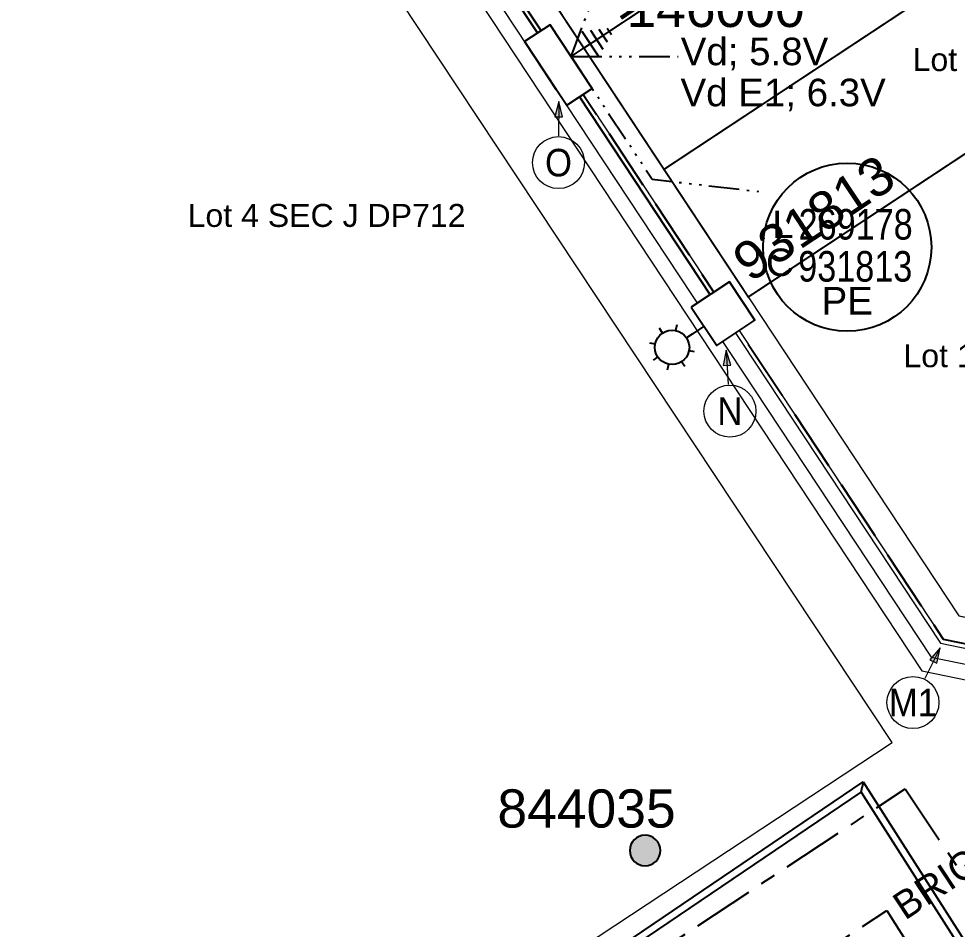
# Model space of a CAD drawing. Header units: metres. Extents: x 302829 to 303440, y 6270651 to 6271380.
# Drawn here: x 303027.2 to 303088.5, y 6270936.6 to 6270996.1 of the extents above; entities that cross this region are included whole.
import ezdxf
from ezdxf.enums import TextEntityAlignment as Align

# ---------------------------------------------------------------- set-up
doc = ezdxf.new("R2010")
doc.units = ezdxf.units.M
for name, pattern in [('Cable Exist UG', [7, 4, -1, 1, -1]), ('IE Trench LV', [5.5, 4, -1.5]), ('PHANTOM2', [4.45, 2, -0.5, 0.15, -0.5, 0.15, -0.5, 0.15, -0.5])]:
    doc.linetypes.add(name, pattern=pattern)
doc.layers.get('0').update_dxf_attribs({"color": 6})
doc.layers.add('_User Miscellaneous12', color=252, linetype='Continuous', lineweight=13, plot=False, transparency=0.5)
for name, color, linetype, lineweight in [('_User Miscellaneous4', 191, 'Continuous', 13), ('_User Miscellaneous5', 151, 'Continuous', 13), ('_User_LV_Exist', 5, 'Continuous', 25), ('Cadastre Developer_SP_NEW', 54, 'Continuous', 15), ('Cadastre Land Parcels_SP_EXT', 96, 'Continuous', 15), ('Mains_HV_EXT', 13, 'Continuous', 25)]:
    doc.layers.add(name, color=color, linetype=linetype, lineweight=lineweight)
for name, color, linetype in [('Equip_SP_SL_NEW', 2, 'Continuous'), ('Mains_LV_New_T84', 2, 'Cable x'), ('Mains_SL_NEW_R6', 2, 'Continuous'), ('Notes_LV_MISC', 161, 'Continuous'), ('Notes_SL_MISC', 4, 'Continuous'), ('Notes_SP_MISC', 7, 'Continuous'), ('Services_SP_NEW_UG', 2, 'IE Trench LV'), ('SupportsOH_SP_TR_HV_LV_SL_EXT', 7, 'Continuous'), ('SupportsUG_SP_LV_NEW', 2, 'Continuous'), ('SupportsUG_SP_LV_SL_NEW', 2, 'Continuous'), ('Trench_SP_NEW', 2, 'Continuous'), ('UG_Details_SP_MISC', 7, 'Continuous')]:
    doc.layers.add(name, color=color, linetype=linetype)
doc.styles.add('ieISOCP', font='arial.ttf', dxfattribs={"height": 1.5})
doc.styles.add('POLE_LABEL', font='arial.ttf', dxfattribs={"height": 2})
doc.styles.add('SL_LABEL', font='arial.ttf', dxfattribs={"height": 2})
doc.styles.get("Standard").update_dxf_attribs({"font": 'arial.ttf'})
doc.linetypes.add('Cable New UG', pattern='A,6,-0.05,["X",Standard,S=1.8,R=0,X=0,Y=-0.94],-1.8', length=7.85)
doc.linetypes.add('Cable o', pattern='A,4,-0.01,["O",Standard,S=1.5,R=0,X=0,Y=-0.75],-1.6', length=5.61)
doc.linetypes.add('Cable x', pattern='A,5,-0.05,["X",Standard,S=1.5,R=0,X=0,Y=-0.75],-1.45', length=6.5)
doc.linetypes.add('IE Trench HV', pattern='A,4,-0.4,["/",Standard,S=2,R=0,X=0.25,Y=-1],-1.6', length=6)

# ---------------------------------------------------------------- blocks, each defined once
blk = doc.blocks.new('POLE_EXT')
blk.add_hatch(color=256).paths.add_polyline_path([(-1, 0, 1), (1, 0, 1)])
blk.add_lwpolyline([(-1, 0, 1), (1, 0, 1)], format="xyb", close=True)
at = {"flags": 8}
blk.add_attdef('pNumber', text='', height=2, dxfattribs=at).set_placement((2.5, 2.5), align=Align.MIDDLE_CENTER)
at = {"style": 'POLE_LABEL', "flags": 9}
for tag, p in [('STRUCTURE_PLANT_NUMBER', (1.355, 0.028)), ('STREET_CODE', (1.355, -0.2))]:
    blk.add_attdef(tag, text='', height=0.2, dxfattribs=at).set_placement(p, align=Align.MIDDLE_LEFT)
at = {"flags": 9}
for tag, p in [('OWNED_BY', (1.355, -0.4)), ('PARENT', (1.355, -0.6)), ('SPECIAL_USE', (1.355, -0.8)), ('STATE', (1.355, -1)), ('USAGE', (1.355, -1.2)), ('cLV', (1.355, -1.4)), ('hDepth', (1.355, -1.6)), ('hDia', (1.355, -1.8)), ('cHV', (1.355, -2)), ('LBRACKET', (1.355, -2.2)), ('LExisting', (1.355, -2.4)), ('LANTNUMBER', (1.355, -2.6)), ('LOther', (1.355, -2.8)), ('LRemove', (1.355, -3)), ('cLinedev', (1.355, -3.4)), ('LEGEND', (1.355, -3.2)), ('LOCATION', (1.355, -3.6)), ('pExisting', (1.355, -3.8)), ('pFooting', (1.355, -4.4)), ('PFNUMBER', (1.355, -4)), ('NEWPFNUMBER', (1.355, -4.2)), ('pNew', (1.355, -4.6)), ('pRelocate', (1.355, -5)), ('pRemove', (1.355, -5.2)), ('pReplace', (1.355, -5.4)), ('pStay', (1.355, -5.6)), ('cspan', (1.355, -6)), ('STREETNAME', (1.355, -6.2)), ('pType', (1.355, -5.8)), ('SUBURB', (1.355, -6.4)), ('NOTES', (1.355, -6.6)), ('MAINTAINED_BY', (1.355, -6.814)), ('OPERATED_BY', (1.355, -7.014))]:
    blk.add_attdef(tag, text='', height=0.2, dxfattribs=at).set_placement(p, align=Align.MIDDLE_LEFT)
at = {"flags": 1}
blk.add_attdef('Z', (1.355, -7.328), '', height=0.2, dxfattribs=at)
blk = doc.blocks.new('*U290')
at = {"layer": '_User_LV_Exist'}
for p, q in [((1, -2.5), (-1, -2.5)), ((0.75, -3), (-0.75, -3)), ((0.5, -3.5), (-0.5, -3.5)), ((0.25, -4), (-0.25, -4))]:
    blk.add_line(p, q, dxfattribs=at)
at = {"width": 0.9}
blk.add_attdef('ASSET_NUM', text='', height=2, dxfattribs=at).set_placement((4, 2), align=Align.MIDDLE_LEFT)
for tag, p, flags in [('SUBURB', (-2, 0), 1), ('STREETNAME', (-1.8, 0), 9), ('PARENT', (-1.6, 0), 9), ('NOTES', (-1.4, 0), 9), ('LOCATION', (-1.2, 0), 9), ('LEGEND', (-1, 0), 9), ('USAGE', (-0.8, 0), 9), ('SUPPORT_TYPE', (-0.6, 0), 9), ('STATE', (-0.4, 0), 9), ('OWNED_BY', (-0.2, 0), 9)]:
    blk.add_attdef(tag, p, '', height=0.2, rotation=270, dxfattribs=dict(flags=flags))
blk.add_wipeout([(2.5, -1), (-2.5, -1), (-2.5, 1), (2.5, 1)])
blk.add_lwpolyline([(2.5, 1), (-1.25, 1), (1.25, 1), (-2.5, 1), (-2.5, -1), (2.5, -1)], close=True)
at = {"layer": '_User_LV_Exist'}
blk.add_line((0, -1), (0, -2.5), dxfattribs=at)
blk = doc.blocks.new('COLUMN_NEW')
at = {"width": 0.9, "flags": 8}
blk.add_attdef('ASSET_NUM', text='', height=2, dxfattribs=at).set_placement((4, 2), align=Align.MIDDLE_LEFT)
at = {"flags": 1}
blk.add_attdef('Z', (-2.351, -1.813), '', height=0.2, rotation=270, dxfattribs=at)
at = {"flags": 9}
for tag, p in [('NOTES', (-2, -1.813)), ('SUBURB', (-1.8, -1.813)), ('STREETNAME', (-1.6, -1.813)), ('LOCATION', (-1.4, -1.813)), ('LEGEND', (-1.2, -1.813)), ('USAGE', (-1, -1.813)), ('STATE', (-0.8, -1.813)), ('OWNED_BY', (-0.6, -1.813)), ('COLUMN_TYPE', (-0.4, -1.813)), ('STREET_CODE', (-0.2, -1.813)), ('STRUCTURE_PLANT_NUMBER', (0.031, -1.813))]:
    blk.add_attdef(tag, text='', height=0.2, rotation=270, dxfattribs=at).set_placement(p, align=Align.MIDDLE_LEFT)
at = {"ltscale": 10}
blk.add_wipeout([(-1.5, -1.5), (-1.5, 1.5), (1.5, 1.5), (1.5, -1.5)], dxfattribs=at)
blk.add_lwpolyline([(-1.5, 1.5), (-1.5, -1.5), (1.5, -1.5), (1.5, 1.5)], close=True)
blk = doc.blocks.new('*U264')
for tag, height, rotation, flags, p in [('LANTNUMBER', 0.2, 270, 9, (-1.4, 2.6)), ('LOUTREACH', 0.2, 270, 9, (-1.4, 2.2)), ('LOUTREACHVOCAB', 0.2, 270, 9, (-1.4, 2)), ('LRATECODE', 0.2, 270, 9, (-1.4, 1.8)), ('LREMOVE', 0.2, 270, 9, (-1.4, 1.6)), ('LREPLACE', 0.2, 270, 9, (-1.4, 1.4)), ('LTYPEVOCAB', 0.2, 270, 9, (-1.4, 1)), ('LEGEND', 0.2, 270, 9, (-1.4, 0.8)), ('LTYPE', 0.2, 270, 9, (-1.4, 1.2)), ('SUBURB', 0.2, 270, 9, (-1.4, 0.6)), ('STREETNAME', 0.2, 270, 9, (-1.4, 0.4)), ('LOCATION', 0.2, 270, 9, (-1.4, 0.2)), ('LNEW', 0.2, 270, 9, (-6.4, 0)), ('LMASTVOCAB', 0.2, 270, 9, (-6.2, 0)), ('LMAST', 0.2, 270, 9, (-6, 0)), ('LLAMPVOCAB', 0.2, 270, 9, (-5.8, 0)), ('LLAMP', 0.2, 270, 9, (-5.6, 0)), ('LEXIST', 0.2, 270, 9, (-5.4, 0)), ('NOTES', 0.2, 270, 9, (-1.4, 0)), ('NO_PHASES', 0.2, 270, 9, (-1.2, 0)), ('LANTERN_TYPE', 0.2, 270, 9, (-1, 0)), ('LANTERN_PURPOSE', 0.2, 270, 9, (-0.8, 0)), ('CONTROL_TYPE', 0.2, 270, 9, (-0.6, 0)), ('CONSTRUCTED_VOLTAGE', 0.2, 270, 9, (-0.4, 0)), ('LNUMBER', 1, 213.53907, 8, (-6.387, -3.034))]:
    blk.add_attdef(tag, text='', height=height, rotation=rotation, dxfattribs=dict(flags=flags)).set_placement(p, align=Align.MIDDLE_LEFT)
for tag, p, height, flags in [('OPERATED_BY', (-1.4, -0.407), 0.2, 9), ('Z', (0, 0), 0.001, 1)]:
    blk.add_attdef(tag, p, '', height=height, rotation=270, dxfattribs=dict(flags=flags))
at = {"style": 'SL_LABEL'}
for tag, height, rotation, flags, p in [('STREET_CODE', 0.001, 270, 9, (0.001, 0)), ('ASSET_NUM', 1, 213.53907, 8, (-5.282, -4.701))]:
    blk.add_attdef(tag, text='', height=height, rotation=rotation, dxfattribs=dict(at, flags=flags)).set_placement(p, align=Align.MIDDLE_LEFT)
blk.add_wipeout([(-4.741, -3.142), (-4.804, -1.912), (-4.266, -0.803), (-3.036, -0.74), (-1.928, -1.277), (-1.864, -2.508), (-2.402, -3.617), (-3.632, -3.68)])
for p, q in [((0, 0), (-2.396, -1.588)), ((-3.956, -1.272), (-4.163, -0.96)), ((-3.036, -0.74), (-3.11, -1.107)), ((-4.804, -1.912), (-4.437, -1.986)), ((-1.864, -2.508), (-2.231, -2.434)), ((-4.272, -2.832), (-4.584, -3.039)), ((-3.632, -3.68), (-3.558, -3.313)), ((-2.505, -3.46), (-2.712, -3.148))]:
    blk.add_line(p, q)
blk.add_circle((-3.334, -2.21), 1.125)
at = {"flags": 9}
for tag, p in [('LCHARGE3PERCENT', (-5.2, 0)), ('LCHARGE3', (-5, 0)), ('LCHARGE2PERCENT', (-4.8, 0)), ('LCHARGE2', (-4.6, 0)), ('LCHARGE1PERCENT', (-4.4, 0)), ('LCHARGE1', (-4.2, 0)), ('LCATEGORY', (-4, 0)), ('LBRACKETVOCAB', (-3.8, 0)), ('LBRACKET', (-3.6, 0)), ('LKINGHEIGHT', (-3.4, 0)), ('CREPLACE', (-3.2, 0)), ('CREMOVE', (-3, 0)), ('CNUMBER', (-2.8, 0)), ('CNEW', (-2.6, 0)), ('CEXIST', (-2.4, 0)), ('USAGE', (-2.2, 0)), ('STATE', (-2, 0)), ('OWNED_BY', (-1.8, 0)), ('ORIENTATION', (-1.6, 0)), ('OPERATING_VOLTAGE', (-1.4, 0)), ('MAINTAINED_BY', (-1.4, -0.663))]:
    blk.add_attdef(tag, text='', height=0.2, rotation=270, dxfattribs=at).set_placement(p, align=Align.MIDDLE_LEFT)
blk = doc.blocks.new('*U305')
at = {"ltscale": 0.1}
blk.add_circle((0, 0), 5.5, dxfattribs=at)
at = {"char_height": 1.8}
for s, insert, attachment_point in [('L', (-3.5, 1.5), 6), ('C', (-3.5, -1), 6), ('PE', (0, -2.6), 2)]:
    blk.add_mtext(s, dxfattribs=dict(at, insert=insert, attachment_point=attachment_point))
at = {"width": 0.9}
for tag, p in [('SNUMBER', (-3.25, 1.5)), ('CNUMBER', (-3.25, -1))]:
    blk.add_attdef(tag, text='', height=1.8, dxfattribs=at).set_placement(p, align=Align.MIDDLE_LEFT)
at = {"flags": 1}
blk.add_attdef('Z', (0, 0), '', height=0.2, dxfattribs=at)
blk = doc.blocks.new('*U312')
h = blk.add_hatch(color=256)
h.dxf.hatch_style = 1
h.paths.add_polyline_path([(-0.441, 2.978), (0.058, 3.01), (-0.256, 3.992)])
blk.add_line((-0.256, 3.992), (-0.112, 1.746))
at = {"flags": 128}
blk.add_lwpolyline([(-0.441, 2.978), (0.058, 3.01), (-0.256, 3.992), (-0.441, 2.978)], dxfattribs=at)
blk.add_circle((0, 0), 1.7)
at = {"width": 0.9}
blk.add_attdef('CODE', text='', height=1.8, dxfattribs=at).set_placement((0, 0), align=Align.MIDDLE_CENTER)
at = {"flags": 1}
blk.add_attdef('Z', (0, 0), '', height=0.2, dxfattribs=at)
blk = doc.blocks.new('*U311')
h = blk.add_hatch(color=256)
h.dxf.hatch_style = 1
h.paths.add_polyline_path([(-0.239, 3.001), (0.261, 2.999), (0.015, 4)])
blk.add_line((0.015, 4), (0.007, 1.75))
at = {"flags": 128}
blk.add_lwpolyline([(-0.239, 3.001), (0.261, 2.999), (0.015, 4), (-0.239, 3.001)], dxfattribs=at)
blk.add_circle((0, 0), 1.7)
at = {"width": 0.9}
blk.add_attdef('CODE', text='', height=1.8, dxfattribs=at).set_placement((0, 0), align=Align.MIDDLE_CENTER)
at = {"flags": 1}
blk.add_attdef('Z', (0, 0), '', height=0.2, dxfattribs=at)
blk = doc.blocks.new('*U360')
h = blk.add_hatch(color=256)
h.dxf.hatch_style = 1
h.paths.add_polyline_path([(1.107, 2.799), (1.555, 2.578), (1.775, 3.585)])
blk.add_line((1.775, 3.585), (0.777, 1.568))
at = {"flags": 128}
blk.add_lwpolyline([(1.107, 2.799), (1.555, 2.578), (1.775, 3.585), (1.107, 2.799)], dxfattribs=at)
blk.add_circle((0, 0), 1.7)
at = {"width": 0.9}
blk.add_attdef('CODE', text='', height=1.8, dxfattribs=at).set_placement((0, 0), align=Align.MIDDLE_CENTER)
at = {"flags": 1}
blk.add_attdef('Z', (0, 0), '', height=0.2, dxfattribs=at)

msp = doc.modelspace()

# ---------------------------------------------------------------- linework, layer by layer
at = {"layer": '_User Miscellaneous4'}
for p, q in [((303016.822, 6270901.912), (303082.379, 6270946.231)), ((303082.379, 6270946.231), (303082.309, 6270945.894)), ((303082.379, 6270946.231), (303095.113, 6270926.28)), ((303016.682, 6270901.238), (303082.24, 6270945.557)), ((303082.24, 6270945.557), (303082.309, 6270945.894)), ((303082.24, 6270945.557), (303094.708, 6270926.022))]:
    msp.add_line(p, q, dxfattribs=at)
at = {"layer": '_User_LV_Exist', "color": 2, "linetype": 'Cable New UG', "ltscale": 0.8, "flags": 128}
msp.add_lwpolyline([(303046.188, 6271017.729), (303062.447, 6270993.114)], dxfattribs=at)
at = {"layer": '_User_LV_Exist', "color": 2, "linetype": 'Cable o', "ltscale": 0.8, "flags": 128}
msp.add_lwpolyline([(303062.447, 6270993.114), (303063.824, 6270991.028), (303072.365, 6270978.093), (303073.193, 6270976.843)], dxfattribs=at)
at = {"layer": 'Cadastre Developer_SP_NEW', "lineweight": 35}
for points, const_width in [([(303094.327, 6271014.169), (303064.116, 6270994.217), (303058.881, 6271002.144), (303089.092, 6271022.097), (303094.327, 6271014.169)], 0.125), ([(303099.563, 6271006.242), (303069.352, 6270986.29), (303064.116, 6270994.217), (303094.327, 6271014.169), (303099.563, 6271006.242)], 0.125), ([(303069.352, 6270986.29), (303099.563, 6271006.242), (303105.074, 6270997.898), (303099.57, 6270994.263), (303089.14, 6270987.375), (303074.863, 6270977.945), (303069.352, 6270986.29)], 0.125), ([(303089.14, 6270987.375), (303105.673, 6270962.341), (303095.568, 6270955.668), (303088.64, 6270957.084), (303074.863, 6270977.945), (303089.14, 6270987.375)], 0.075)]:
    msp.add_lwpolyline(points, close=True, dxfattribs=dict(at, const_width=const_width)).dxf.unprotected_set("ltscale", 0)
at = {"layer": 'Mains_HV_EXT', "linetype": 'Cable Exist UG'}
for points in [[(302981.822, 6270924.562), (302995.146, 6270933.187), (302997.173, 6270934.515), (303018.973, 6270902.141), (303085.129, 6270945.781), (303103.953, 6270917.484)], [(302995.033, 6270904.525), (303006.243, 6270911.685), (303017.883, 6270894.66), (303083.922, 6270937.822), (303097.462, 6270916.593), (303083.631, 6270907.537)]]:
    msp.add_lwpolyline(points, dxfattribs=at)
at = {"layer": 'Services_SP_NEW_UG', "color": 2, "linetype": 'PHANTOM2', "flags": 128}
msp.add_lwpolyline([(303063.281, 6270993.665), (303065.752, 6271000.214)], dxfattribs=at)
at = {"layer": 'Trench_SP_NEW', "linetype": 'IE Trench HV', "flags": 128}
msp.add_lwpolyline([(303087.604, 6270955.568), (303095.916, 6270953.861), (303114.954, 6270966.434)], dxfattribs=at)
at = {"layer": 'UG_Details_SP_MISC'}
for p, q in [((303016.822, 6270901.912), (303082.379, 6270946.231)), ((303082.379, 6270946.231), (303082.309, 6270945.894)), ((303082.379, 6270946.231), (303095.113, 6270926.28)), ((303016.682, 6270901.238), (303082.24, 6270945.557)), ((303082.24, 6270945.557), (303082.309, 6270945.894)), ((303082.24, 6270945.557), (303094.708, 6270926.022))]:
    msp.add_line(p, q, dxfattribs=at)

# ---------------------------------------------------------------- block references
at = {"layer": '_User Miscellaneous5'}
msp.add_blockref('*U360', (303085.63, 6270951.426), dxfattribs=at).add_auto_attribs({'CODE': 'M1'})
at = {"layer": 'SupportsOH_SP_TR_HV_LV_SL_EXT'}
ref = msp.add_blockref('POLE_EXT', (303068.115, 6270941.748), dxfattribs=at)
ref.add_attrib('ASSET_NUM', '844035', dxfattribs={"layer": '0', "height": 2.5, "style": 'POLE_LABEL'}).set_placement((303070.115, 6270942.498), align=Align.BOTTOM_RIGHT)

# ---------------------------------------------------------------- texts
at = {"layer": '_User_LV_Exist'}
msp.add_text('BRIGHTON ST', height=1.8, rotation=33.45041, dxfattribs=at).set_placement((303085.107, 6270937.153))
at = {"layer": 'Cadastre Developer_SP_NEW', "style": 'ieISOCP'}
for s, p in [('Lot 13', (303085.605, 6270992.72)), ('Lot 12', (303085.006, 6270973.355))]:
    msp.add_text(s, height=1.5, dxfattribs=at).set_placement(p)
at = {"layer": 'Notes_SP_MISC', "insert": (303038.207, 6270984.027), "char_height": 1.5, "attachment_point": 1, "style": 'ieISOCP'}
msp.add_mtext_dynamic_manual_height_columns('Lot 4 SEC J DP712', width=34.15581, gutter_width=7.5, heights=[0], dxfattribs=at)

# ---------------------------------------------------------------- next in the draw order: block references
at = {"layer": '_User_LV_Exist'}
msp.add_blockref('*U264', (303073.218, 6270976.859), dxfattribs=at)

# ---------------------------------------------------------------- next in the draw order: block references
at = {"layer": 'Equip_SP_SL_NEW'}
msp.add_blockref('*U264', (303073.218, 6270976.859), dxfattribs=at)

# ---------------------------------------------------------------- next in the draw order: linework, layer by layer
at = {"layer": '_User Miscellaneous12', "color": 5, "flags": 128}
for points in [[(303027.477, 6271042.431), (303086.21, 6270953.506), (303096.388, 6270951.416), (303151.227, 6270987.633), (303153.314, 6270997.81), (303094.525, 6271086.825)], [(303029.146, 6271043.533), (303087.422, 6270955.299), (303095.978, 6270953.542), (303149.434, 6270988.846), (303151.188, 6270997.4), (303092.856, 6271085.722)]]:
    msp.add_lwpolyline(points, dxfattribs=at)
at = {"layer": '_User Miscellaneous12', "color": 1, "flags": 128}
msp.add_lwpolyline([(303028.311, 6271042.982), (303086.816, 6270954.403), (303096.183, 6270952.479), (303150.33, 6270988.24), (303152.251, 6270997.605), (303093.69, 6271086.273)], dxfattribs=at)
at = {"layer": '_User Miscellaneous12', "color": 3, "flags": 128}
msp.add_lwpolyline([(303029.396, 6271043.699), (303087.604, 6270955.568), (303095.916, 6270953.861), (303149.165, 6270989.028), (303150.869, 6270997.338), (303092.606, 6271085.557)], dxfattribs=at)
at = {"layer": '_User Miscellaneous12', "flags": 128}
msp.add_lwpolyline([(303030.826, 6271044.641), (303088.635, 6270957.092), (303095.568, 6270955.668), (303147.641, 6270990.059), (303149.062, 6270996.989), (303091.187, 6271084.62)], dxfattribs=at)
at = {"layer": 'Cadastre Land Parcels_SP_EXT', "linetype": 'Continuous'}
msp.add_lwpolyline([(303084.269, 6270948.803), (303023.65, 6271040.271), (302956.73, 6270996.069), (303017.047, 6270904.464), (303084.269, 6270948.803)], close=True, dxfattribs=at)
at = {"layer": 'Mains_SL_NEW_R6', "color": 2, "linetype": 'Cable o', "ltscale": 0.7, "flags": 128}
msp.add_lwpolyline([(303062.447, 6270993.114), (303063.824, 6270991.028), (303072.365, 6270978.093), (303073.193, 6270976.843)], dxfattribs=at)
at = {"layer": 'Trench_SP_NEW', "linetype": 'IE Trench LV', "flags": 128}
msp.add_lwpolyline([(303029.372, 6271043.681), (303064.074, 6270991.193), (303087.604, 6270955.568)], dxfattribs=at)

# ---------------------------------------------------------------- next in the draw order: block references
at = {"layer": '_User Miscellaneous5'}
msp.add_blockref('*U312', (303073.662, 6270970.481), dxfattribs=at).add_auto_attribs({'CODE': 'N'})

# ---------------------------------------------------------------- next in the draw order: block references
at = {"layer": 'SupportsUG_SP_LV_NEW'}
ref = msp.add_blockref('*U290', (303062.447, 6270993.114), dxfattribs=dict(at, rotation=123.4422704196312))
ref.add_attrib('ASSET_NUM', '146000', dxfattribs={"layer": '0', "height": 2.5, "rotation": 34}).set_placement((303065.692, 6270996.963), align=Align.MIDDLE_LEFT)

# ---------------------------------------------------------------- next in the draw order: linework, layer by layer
at = {"layer": 'Mains_LV_New_T84', "color": 2, "linetype": 'Cable New UG', "ltscale": 0.8, "flags": 128}
msp.add_lwpolyline([(303046.188, 6271017.729), (303062.447, 6270993.114)], dxfattribs=at)
at = {"layer": 'Services_SP_NEW_UG', "color": 2, "linetype": 'PHANTOM2', "flags": 128}
for points in [[(303063.281, 6270993.665), (303070.281, 6270993.665)], [(303063.281, 6270993.665), (303068.581, 6270985.641), (303075.535, 6270984.843)]]:
    msp.add_lwpolyline(points, dxfattribs=at)

# ---------------------------------------------------------------- next in the draw order: texts
at = {"layer": 'Notes_LV_MISC', "insert": (303070.447, 6270994.901), "char_height": 1.8, "attachment_point": 1, "style": 'ieISOCP'}
msp.add_mtext_dynamic_manual_height_columns('Vd; 5.8V ', width=20.18065, gutter_width=7.5, heights=[0], dxfattribs=at)

# ---------------------------------------------------------------- next in the draw order: block references
at = {"layer": '_User_LV_Exist'}
ref = msp.add_blockref('*U290', (303062.447, 6270993.114), dxfattribs=dict(at, rotation=123.4422704196312))
ref.add_attrib('ASSET_NUM', '146000', dxfattribs={"layer": '0', "height": 2.5}).set_placement((303066.897, 6270996.847), align=Align.MIDDLE_LEFT)
at = {"layer": 'SupportsUG_SP_LV_SL_NEW'}
ref = msp.add_blockref('COLUMN_NEW', (303073.218, 6270976.859), dxfattribs=dict(at, rotation=33.53907413616698))
ref.add_attrib('ASSET_NUM', '931813', dxfattribs={"layer": '0', "height": 2.5, "rotation": 33.53907}).set_placement((303074.283, 6270979.892), align=Align.MIDDLE_LEFT)

# ---------------------------------------------------------------- next in the draw order: block references
at = {"layer": '_User Miscellaneous5'}
msp.add_blockref('*U311', (303062.456, 6270986.73), dxfattribs=at).add_auto_attribs({'CODE': 'O'})
at = {"layer": '_User_LV_Exist', "rotation": 33.53907413616698}
msp.add_blockref('COLUMN_NEW', (303073.218, 6270976.859), dxfattribs=at)
at = {"layer": 'Notes_SL_MISC', "ltscale": 10}
ref = msp.add_blockref('*U305', (303081.332, 6270981.199), dxfattribs=at)
ref.add_attrib('SNUMBER', '269178', dxfattribs={"layer": '0', "ltscale": 10, "height": 2, "width": 0.8}).set_placement((303081.882, 6270981.699), align=Align.CENTER)
ref.add_attrib('CNUMBER', '931813', dxfattribs={"ltscale": 10, "height": 2, "width": 0.8}).set_placement((303081.856, 6270980.949), align=Align.TOP_CENTER)

# ---------------------------------------------------------------- next in the draw order: texts
at = {"layer": 'Notes_LV_MISC', "insert": (303070.432, 6270992.217), "char_height": 1.8, "attachment_point": 1, "style": 'ieISOCP'}
msp.add_mtext_dynamic_manual_height_columns('Vd E1; 6.3V ', width=20.18065, gutter_width=7.5, heights=[0], dxfattribs=at)

doc.saveas('drawing.dxf')
